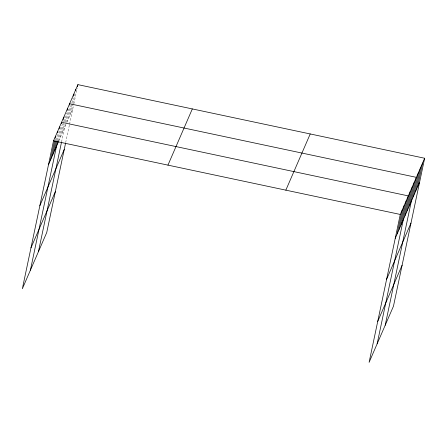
<?xml version="1.0" encoding="UTF-8"?>
<svg xmlns="http://www.w3.org/2000/svg" width="447" height="447" viewBox="0 0 447 447"><rect width="100%" height="100%" fill="white"/><g stroke="black" fill="none" stroke-linecap="round" stroke-linejoin="round"><path stroke-width="0.34" stroke-dasharray="2.23 1.68" d="M55.724 140.202L56.562 136.212M56.752 140.218L58.574 131.58M57.646 140.9L60.585 126.942M58.674 140.917L62.317 123.635M60.546 136.95L63.63 122.322M63.77 121.657L64.888 116.337M62.558 132.312L64.239 124.333M64.798 121.673L66.62 113.03M61.552 141.995L65.547 123.02M65.692 122.355L68.492 109.057M66.782 122.232L70.285 105.609M68.715 118.12L72.917 98.172M70.788 113.342L72.749 104.034M72.889 103.369L74.99 93.395M65.67 142.66L69.408 124.931M69.553 124.249L73.699 104.576M73.839 103.911L77.202 87.953M58.786 141.006L66.122 124.093M66.899 122.299L72.855 108.565"/><path stroke-width="0.67" d="M424.65 158.244L400.272 214.448L369.099 362.366L393.477 306.167L424.65 158.244L77.901 84.634L53.523 140.833L22.35 288.756L46.728 232.552L65.53 143.342M50.489 160.132L54.551 140.85M55.115 138.19L55.534 136.195M52.5 155.495L55.584 140.866M57.266 132.893L57.546 131.563M54.512 150.857L56.613 140.883M59.138 128.92L59.557 126.926M30.396 270.212L57.507 141.565M61.289 123.618L61.569 122.288L408.318 195.898L377.145 343.821M63.156 119.645L63.58 117.65M67.179 110.37L67.603 108.375M38.442 251.661L61.407 142.677M69.33 105.067L69.615 103.738L416.364 177.353L385.191 325.276M73.336 96.178L73.755 94.188M75.549 90.735L75.828 89.411M77.482 86.623L77.901 84.634M397.238 233.742L402.283 209.811M399.249 229.104L404.295 205.173M401.261 224.467L406.306 200.535M405.284 215.197L410.329 191.26M407.295 210.559L412.341 186.628M409.307 205.922L414.352 181.99M413.391 196.507L418.431 172.576M415.464 191.729L420.504 167.798M417.532 186.952L422.577 163.021M48.477 164.77L58.535 141.582M39.856 205.681L64.234 149.482M30.972 247.839L55.35 191.64M167.949 165.127L192.327 108.923M285.845 190.154L310.224 133.949M395.226 238.38L419.604 182.175M386.605 279.297L410.983 223.092M377.721 321.454L402.099 265.25M53.523 140.833L400.272 214.448"/></g></svg>
